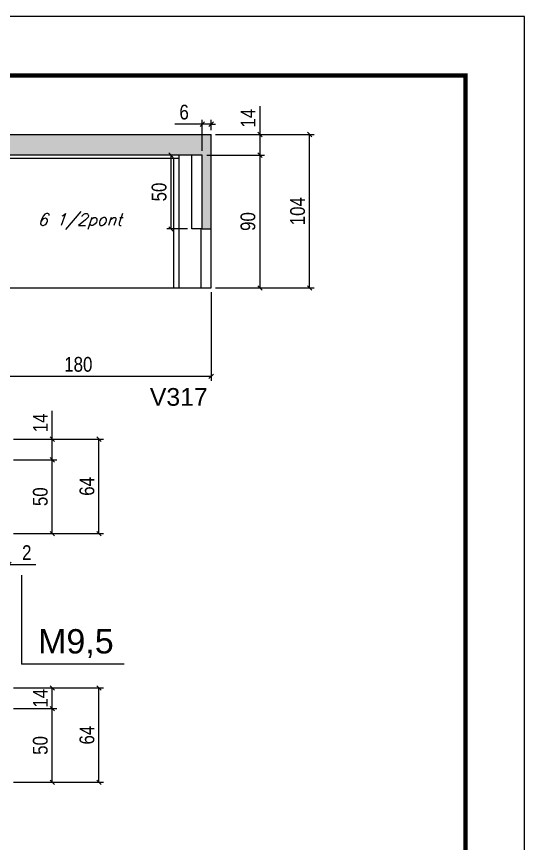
# Model space of a CAD drawing. Extents: x 13154 to 22413, y 1253 to 30260.
# Drawn here: x 14295 to 14639, y 21269 to 21829 of the extents above; entities that cross this region are included whole.
import ezdxf

# ---------------------------------------------------------------- set-up
doc = ezdxf.new("R2010")
doc.units = 0
doc.linetypes.add('DASHED', pattern=[0.75, 0.5, -0.25])
for name, color, linetype in [('5', 5, 'Continuous'), ('COTA', 241, 'Continuous'), ('NOMENCLATURA', 7, 'Continuous'), ('Painéis', 200, 'Continuous'), ('SARR_2.2x7', 40, 'Continuous'), ('SARR_3.5x7', 81, 'Continuous'), ('texto', 7, 'Continuous')]:
    doc.layers.add(name, color=color, linetype=linetype)
doc.layers.add('Folhas', color=255, linetype='Continuous', lineweight=9)
doc.layers.add('SARRAFO DE PRESSAO', color=251, linetype='DASHED', lineweight=9)
doc.styles.add('COTA TECNICA', font='techl___.ttf', dxfattribs={"height": 10})
doc.styles.add('Romans', font='romans.shx')
doc.styles.get("Standard").update_dxf_attribs({"font": 'arial.ttf'})
doc.dimstyles.new('PAINEL', dxfattribs={"dimtxt": 10, "dimasz": 3, "dimexe": 3, "dimexo": 3, "dimgap": 3, "dimtad": 1, "dimdec": 1, "dimzin": 12, "dimdsep": 46, "dimtxsty": 'COTA TECNICA', "dimblk1": 'OBLIQUE', "dimblk2": 'OBLIQUE', "dimsah": 1, "dimcen": 0.9, "dimclrd": 4, "dimclre": 4, "dimclrt": 240, "dimadec": 1, "dimazin": 3, "dimtfac": 1, "dimtdec": 1, "dimtmove": 0, "dimatfit": 3, "dimfxl": 1, "dimtolj": 1, "dimtzin": 12, "dimarcsym": 0})

# ---------------------------------------------------------------- blocks, each defined once
blk = doc.blocks.new('9999999999')
at = {"layer": 'Folhas'}
blk.add_lwpolyline([(98138.98, 34190.21), (99623.98, 34190.21), (99623.98, 35240.21), (98138.98, 35240.21)], close=True, dxfattribs=at)
at = {"layer": 'Folhas', "color": 30, "const_width": 3}
blk.add_lwpolyline([(98213.98, 34230.21), (99583.98, 34230.21), (99583.98, 35200.21), (98213.98, 35200.21)], close=True, dxfattribs=at)
blk = doc.blocks.new('_Oblique')
at = {"color": 0, "linetype": 'ByBlock', "lineweight": -2}
blk.add_line((-0.5, -0.5), (0.5, 0.5), dxfattribs=at)
blk = doc.blocks.new('*D803')
at = {"layer": 'COTA', "color": 4, "linetype": 'ByBlock', "lineweight": -2, "transparency": 16777216}
for p, q in [((14293.13, 21542.62), (14354.12, 21542.62)), ((14351.12, 21478.62), (14351.12, 21542.62)), ((14293.13, 21478.62), (14354.12, 21478.62))]:
    blk.add_line(p, q, dxfattribs=at)
at = {"layer": 'Defpoints', "color": 0, "linetype": 'ByBlock', "transparency": 16777216}
for p in [(14290.13, 21542.62), (14351.12, 21542.62), (14290.13, 21478.62)]:
    blk.add_point(p, dxfattribs=at)
at = {"layer": 'COTA', "color": 4, "linetype": 'ByBlock', "lineweight": -2, "transparency": 16777216, "xscale": 3, "yscale": 3, "zscale": 3}
for p, rotation in [((14351.12, 21542.62), 90), ((14351.12, 21478.62), 270)]:
    blk.add_blockref('_Oblique', p, dxfattribs=dict(at, rotation=rotation))
at = {"layer": 'COTA', "color": 240, "linetype": 'ByBlock', "transparency": 16777216, "insert": (14343.01, 21510.62), "char_height": 10, "attachment_point": 5, "rotation": 90, "style": 'COTA TECNICA'}
blk.add_mtext('\\A1;64', dxfattribs=at)
blk = doc.blocks.new('*D804')
at = {"layer": 'COTA', "color": 4, "linetype": 'ByBlock', "lineweight": -2, "transparency": 16777216}
for p, q in [((14293.13, 21528.62), (14322.52, 21528.62)), ((14319.52, 21478.62), (14319.52, 21528.62)), ((14293.13, 21478.62), (14322.52, 21478.62))]:
    blk.add_line(p, q, dxfattribs=at)
at = {"layer": 'Defpoints', "color": 0, "linetype": 'ByBlock', "transparency": 16777216}
for p in [(14290.13, 21528.62), (14319.52, 21528.62), (14290.13, 21478.62)]:
    blk.add_point(p, dxfattribs=at)
at = {"layer": 'COTA', "color": 4, "linetype": 'ByBlock', "lineweight": -2, "transparency": 16777216, "xscale": 3, "yscale": 3, "zscale": 3}
for p, rotation in [((14319.52, 21528.62), 90), ((14319.52, 21478.62), 270)]:
    blk.add_blockref('_Oblique', p, dxfattribs=dict(at, rotation=rotation))
at = {"layer": 'COTA', "color": 240, "linetype": 'ByBlock', "transparency": 16777216, "insert": (14311.41, 21503.62), "char_height": 10, "attachment_point": 5, "rotation": 90, "style": 'COTA TECNICA'}
blk.add_mtext('\\A1;50', dxfattribs=at)
blk = doc.blocks.new('*D805')
at = {"layer": 'COTA', "color": 4, "linetype": 'ByBlock', "lineweight": -2, "transparency": 16777216}
for p, q in [((14319.52, 21542.62), (14319.52, 21561.73)), ((14293.13, 21542.62), (14322.52, 21542.62)), ((14319.52, 21528.62), (14319.52, 21542.62)), ((14293.13, 21528.62), (14322.52, 21528.62))]:
    blk.add_line(p, q, dxfattribs=at)
at = {"layer": 'Defpoints', "color": 0, "linetype": 'ByBlock', "transparency": 16777216}
for p in [(14290.13, 21542.62), (14319.52, 21542.62), (14290.13, 21528.62)]:
    blk.add_point(p, dxfattribs=at)
at = {"layer": 'COTA', "color": 4, "linetype": 'ByBlock', "lineweight": -2, "transparency": 16777216, "xscale": 3, "yscale": 3, "zscale": 3}
for p, rotation in [((14319.52, 21542.62), 90), ((14319.52, 21528.62), 270)]:
    blk.add_blockref('_Oblique', p, dxfattribs=dict(at, rotation=rotation))
at = {"layer": 'COTA', "color": 240, "linetype": 'ByBlock', "transparency": 16777216, "insert": (14311.45, 21553.68), "char_height": 10, "attachment_point": 5, "rotation": 90, "style": 'COTA TECNICA'}
blk.add_mtext('\\A1;14', dxfattribs=at)
blk = doc.blocks.new('*D806')
at = {"layer": 'COTA', "color": 4, "linetype": 'ByBlock', "lineweight": -2, "transparency": 16777216}
for p, q in [((14288.13, 21475.62), (14288.13, 21454.71)), ((14290.13, 21475.62), (14290.13, 21454.71)), ((14288.13, 21457.71), (14285.13, 21457.71)), ((14288.13, 21457.71), (14290.13, 21457.71)), ((14290.13, 21457.71), (14308.24, 21457.71))]:
    blk.add_line(p, q, dxfattribs=at)
at = {"layer": 'Defpoints', "color": 0, "linetype": 'ByBlock', "transparency": 16777216}
for p in [(14288.13, 21478.62), (14290.13, 21478.62), (14290.13, 21457.71)]:
    blk.add_point(p, dxfattribs=at)
at = {"layer": 'COTA', "color": 4, "linetype": 'ByBlock', "lineweight": -2, "transparency": 16777216, "xscale": 3, "yscale": 3, "zscale": 3}
blk.add_blockref('_Oblique', (14288.13, 21457.71), dxfattribs=at)
at = {"layer": 'COTA', "color": 4, "linetype": 'ByBlock', "lineweight": -2, "transparency": 16777216, "xscale": 3, "yscale": 3, "zscale": 3, "rotation": 180}
blk.add_blockref('_Oblique', (14290.13, 21457.71), dxfattribs=at)
at = {"layer": 'COTA', "color": 240, "linetype": 'ByBlock', "transparency": 16777216, "insert": (14302.19, 21465.71), "char_height": 10, "attachment_point": 5, "style": 'COTA TECNICA'}
blk.add_mtext('\\A1;2', dxfattribs=at)
blk = doc.blocks.new('*D746')
at = {"layer": 'COTA', "color": 4, "linetype": 'ByBlock', "lineweight": -2, "transparency": 16777216}
for p, q in [((14247.13, 21642.18), (14247.13, 21582.18)), ((14427.13, 21642.18), (14427.13, 21582.18)), ((14427.13, 21585.18), (14247.13, 21585.18))]:
    blk.add_line(p, q, dxfattribs=at)
at = {"layer": 'Defpoints', "color": 0, "linetype": 'ByBlock', "transparency": 16777216}
for p in [(14247.13, 21645.18), (14427.13, 21645.18), (14247.13, 21585.18)]:
    blk.add_point(p, dxfattribs=at)
at = {"layer": 'COTA', "color": 4, "linetype": 'ByBlock', "lineweight": -2, "transparency": 16777216, "xscale": 3, "yscale": 3, "zscale": 3, "rotation": 180}
blk.add_blockref('_Oblique', (14247.13, 21585.18), dxfattribs=at)
at = {"layer": 'COTA', "color": 4, "linetype": 'ByBlock', "lineweight": -2, "transparency": 16777216, "xscale": 3, "yscale": 3, "zscale": 3}
blk.add_blockref('_Oblique', (14427.13, 21585.18), dxfattribs=at)
at = {"layer": 'COTA', "color": 240, "linetype": 'ByBlock', "transparency": 16777216, "insert": (14337.13, 21593.3), "char_height": 10, "attachment_point": 5, "style": 'COTA TECNICA'}
blk.add_mtext('\\A1;180', dxfattribs=at)
blk = doc.blocks.new('*D749')
at = {"layer": 'COTA', "color": 4, "linetype": 'ByBlock', "lineweight": -2, "transparency": 16777216}
for p, q in [((14424.13, 21735.18), (14463.22, 21735.18)), ((14460.22, 21645.18), (14460.22, 21735.18)), ((14430.13, 21645.18), (14463.22, 21645.18))]:
    blk.add_line(p, q, dxfattribs=at)
at = {"layer": 'Defpoints', "color": 0, "linetype": 'ByBlock', "transparency": 16777216}
for p in [(14421.13, 21735.18), (14460.22, 21735.18), (14427.13, 21645.18)]:
    blk.add_point(p, dxfattribs=at)
at = {"layer": 'COTA', "color": 4, "linetype": 'ByBlock', "lineweight": -2, "transparency": 16777216, "xscale": 3, "yscale": 3, "zscale": 3}
for p, rotation in [((14460.22, 21735.18), 90), ((14460.22, 21645.18), 270)]:
    blk.add_blockref('_Oblique', p, dxfattribs=dict(at, rotation=rotation))
at = {"layer": 'COTA', "color": 240, "linetype": 'ByBlock', "transparency": 16777216, "insert": (14452.09, 21690.18), "char_height": 10, "attachment_point": 5, "rotation": 90, "style": 'COTA TECNICA'}
blk.add_mtext('\\A1;90', dxfattribs=at)
blk = doc.blocks.new('*D750')
at = {"layer": 'COTA', "color": 4, "linetype": 'ByBlock', "lineweight": -2, "transparency": 16777216}
for p, q in [((14430.13, 21749.18), (14496.82, 21749.18)), ((14493.82, 21645.18), (14493.82, 21749.18)), ((14430.13, 21645.18), (14496.82, 21645.18))]:
    blk.add_line(p, q, dxfattribs=at)
at = {"layer": 'Defpoints', "color": 0, "linetype": 'ByBlock', "transparency": 16777216}
for p in [(14427.13, 21749.18), (14493.82, 21749.18), (14427.13, 21645.18)]:
    blk.add_point(p, dxfattribs=at)
at = {"layer": 'COTA', "color": 4, "linetype": 'ByBlock', "lineweight": -2, "transparency": 16777216, "xscale": 3, "yscale": 3, "zscale": 3}
for p, rotation in [((14493.82, 21749.18), 90), ((14493.82, 21645.18), 270)]:
    blk.add_blockref('_Oblique', p, dxfattribs=dict(at, rotation=rotation))
at = {"layer": 'COTA', "color": 240, "linetype": 'ByBlock', "transparency": 16777216, "insert": (14485.72, 21697.18), "char_height": 10, "attachment_point": 5, "rotation": 90, "style": 'COTA TECNICA'}
blk.add_mtext('\\A1;104', dxfattribs=at)
blk = doc.blocks.new('*D751')
at = {"layer": 'COTA', "color": 4, "linetype": 'ByBlock', "lineweight": -2, "transparency": 16777216}
for p, q in [((14421.13, 21738.18), (14421.13, 21759.19)), ((14427.13, 21752.18), (14427.13, 21759.19)), ((14421.13, 21756.19), (14402.47, 21756.19)), ((14427.13, 21756.19), (14421.13, 21756.19)), ((14427.13, 21756.19), (14430.13, 21756.19))]:
    blk.add_line(p, q, dxfattribs=at)
at = {"layer": 'Defpoints', "color": 0, "linetype": 'ByBlock', "transparency": 16777216}
for p in [(14421.13, 21756.19), (14427.13, 21749.18), (14421.13, 21735.18)]:
    blk.add_point(p, dxfattribs=at)
at = {"layer": 'COTA', "color": 4, "linetype": 'ByBlock', "lineweight": -2, "transparency": 16777216, "xscale": 3, "yscale": 3, "zscale": 3}
blk.add_blockref('_Oblique', (14421.13, 21756.19), dxfattribs=at)
at = {"layer": 'COTA', "color": 4, "linetype": 'ByBlock', "lineweight": -2, "transparency": 16777216, "xscale": 3, "yscale": 3, "zscale": 3, "rotation": 180}
blk.add_blockref('_Oblique', (14427.13, 21756.19), dxfattribs=at)
at = {"layer": 'COTA', "color": 240, "linetype": 'ByBlock', "transparency": 16777216, "insert": (14408.8, 21764.29), "char_height": 10, "attachment_point": 5, "style": 'COTA TECNICA'}
blk.add_mtext('\\A1;6', dxfattribs=at)
blk = doc.blocks.new('*D752')
at = {"layer": 'COTA', "color": 4, "linetype": 'ByBlock', "lineweight": -2, "transparency": 16777216}
for p, q in [((14402.13, 21735.18), (14397, 21735.18)), ((14400, 21685.18), (14400, 21735.18)), ((14411.13, 21685.18), (14397, 21685.18))]:
    blk.add_line(p, q, dxfattribs=at)
at = {"layer": 'Defpoints', "color": 0, "linetype": 'ByBlock', "transparency": 16777216}
for p in [(14400, 21735.18), (14405.13, 21735.18), (14414.13, 21685.18)]:
    blk.add_point(p, dxfattribs=at)
at = {"layer": 'COTA', "color": 4, "linetype": 'ByBlock', "lineweight": -2, "transparency": 16777216, "xscale": 3, "yscale": 3, "zscale": 3}
for p, rotation in [((14400, 21735.18), 90), ((14400, 21685.18), 270)]:
    blk.add_blockref('_Oblique', p, dxfattribs=dict(at, rotation=rotation))
at = {"layer": 'COTA', "color": 240, "linetype": 'ByBlock', "transparency": 16777216, "insert": (14391.89, 21710.18), "char_height": 10, "attachment_point": 5, "rotation": 90, "style": 'COTA TECNICA'}
blk.add_mtext('\\A1;50', dxfattribs=at)
blk = doc.blocks.new('*D46')
at = {"layer": 'COTA', "color": 4, "linetype": 'ByBlock', "lineweight": -2, "transparency": 16777216}
for p, q in [((14293.13, 21373.99), (14354.12, 21373.99)), ((14351.12, 21309.99), (14351.12, 21373.99)), ((14293.13, 21309.99), (14354.12, 21309.99))]:
    blk.add_line(p, q, dxfattribs=at)
at = {"layer": 'Defpoints', "color": 0, "linetype": 'ByBlock', "transparency": 16777216}
for p in [(14290.13, 21373.99), (14351.12, 21373.99), (14290.13, 21309.99)]:
    blk.add_point(p, dxfattribs=at)
at = {"layer": 'COTA', "color": 4, "linetype": 'ByBlock', "lineweight": -2, "transparency": 16777216, "xscale": 3, "yscale": 3, "zscale": 3}
for p, rotation in [((14351.12, 21373.99), 90), ((14351.12, 21309.99), 270)]:
    blk.add_blockref('_Oblique', p, dxfattribs=dict(at, rotation=rotation))
at = {"layer": 'COTA', "color": 240, "linetype": 'ByBlock', "transparency": 16777216, "insert": (14343.01, 21341.99), "char_height": 10, "attachment_point": 5, "rotation": 90, "style": 'COTA TECNICA'}
blk.add_mtext('\\A1;64', dxfattribs=at)
blk = doc.blocks.new('*D47')
at = {"layer": 'COTA', "color": 4, "linetype": 'ByBlock', "lineweight": -2, "transparency": 16777216}
for p, q in [((14293.13, 21359.99), (14322.52, 21359.99)), ((14319.52, 21309.99), (14319.52, 21359.99)), ((14293.13, 21309.99), (14322.52, 21309.99))]:
    blk.add_line(p, q, dxfattribs=at)
at = {"layer": 'Defpoints', "color": 0, "linetype": 'ByBlock', "transparency": 16777216}
for p in [(14290.13, 21359.99), (14319.52, 21359.99), (14290.13, 21309.99)]:
    blk.add_point(p, dxfattribs=at)
at = {"layer": 'COTA', "color": 4, "linetype": 'ByBlock', "lineweight": -2, "transparency": 16777216, "xscale": 3, "yscale": 3, "zscale": 3}
for p, rotation in [((14319.52, 21359.99), 90), ((14319.52, 21309.99), 270)]:
    blk.add_blockref('_Oblique', p, dxfattribs=dict(at, rotation=rotation))
at = {"layer": 'COTA', "color": 240, "linetype": 'ByBlock', "transparency": 16777216, "insert": (14311.41, 21334.99), "char_height": 10, "attachment_point": 5, "rotation": 90, "style": 'COTA TECNICA'}
blk.add_mtext('\\A1;50', dxfattribs=at)
blk = doc.blocks.new('*D48')
at = {"layer": 'COTA', "color": 4, "linetype": 'ByBlock', "lineweight": -2, "transparency": 16777216}
for p, q in [((14293.13, 21373.99), (14322.52, 21373.99)), ((14319.52, 21359.99), (14319.52, 21373.99)), ((14293.13, 21359.99), (14322.52, 21359.99))]:
    blk.add_line(p, q, dxfattribs=at)
at = {"layer": 'Defpoints', "color": 0, "linetype": 'ByBlock', "transparency": 16777216}
for p in [(14290.13, 21373.99), (14319.52, 21373.99), (14290.13, 21359.99)]:
    blk.add_point(p, dxfattribs=at)
at = {"layer": 'COTA', "color": 4, "linetype": 'ByBlock', "lineweight": -2, "transparency": 16777216, "xscale": 3, "yscale": 3, "zscale": 3}
for p, rotation in [((14319.52, 21373.99), 90), ((14319.52, 21359.99), 270)]:
    blk.add_blockref('_Oblique', p, dxfattribs=dict(at, rotation=rotation))
at = {"layer": 'COTA', "color": 240, "linetype": 'ByBlock', "transparency": 16777216, "insert": (14311.45, 21366.99), "char_height": 10, "attachment_point": 5, "rotation": 90, "style": 'COTA TECNICA'}
blk.add_mtext('\\A1;14', dxfattribs=at)
blk = doc.blocks.new('*D3299')
at = {"layer": 'COTA', "color": 4, "lineweight": -2, "transparency": 16777216}
for p, q in [((14460.22, 21749.18), (14460.22, 21768.29)), ((14430.13, 21749.18), (14463.22, 21749.18)), ((14460.22, 21735.18), (14460.22, 21749.18)), ((14424.13, 21735.18), (14463.22, 21735.18))]:
    blk.add_line(p, q, dxfattribs=at)
at = {"layer": 'Defpoints', "color": 0, "transparency": 16777216}
for p in [(14427.13, 21749.18), (14460.22, 21749.18), (14421.13, 21735.18)]:
    blk.add_point(p, dxfattribs=at)
at = {"layer": 'COTA', "color": 4, "lineweight": -2, "transparency": 16777216, "xscale": 3, "yscale": 3, "zscale": 3}
for p, rotation in [((14460.22, 21749.18), 90), ((14460.22, 21735.18), 270)]:
    blk.add_blockref('_Oblique', p, dxfattribs=dict(at, rotation=rotation))
at = {"layer": 'COTA', "color": 240, "transparency": 16777216, "insert": (14452.15, 21760.24), "char_height": 10, "attachment_point": 5, "rotation": 90, "style": 'COTA TECNICA'}
blk.add_mtext('\\A1;14', dxfattribs=at)

msp = doc.modelspace()

# ---------------------------------------------------------------- hatches: boundary and pattern name
at = {"layer": 'COTA', "linetype": 'ByBlock'}
h = msp.add_hatch(dxfattribs=at)
h.set_pattern_fill('AR-CONC', color=256, scale=0.03)
h.set_pattern_definition([(50, (-115866.6203, -5352.318), (5.46554007, -0.47817257), [0.5715, -6.2865]), (355, (-115866.62, -5352.318), (-1.05730264, 5.73170536), [0.4572, -5.02921753]), (100.4514447, (-115866.165, -5352.358), (4.40823741, 5.25353256), [0.48570026, -5.34270734]), (46.1842, (-115866.62, -5350.794), (8.13237123, -1.26126984), [0.85725, -9.42975]), (96.6355576, (-115865.9426, -5350.899), (7.122124, 7.42278374), [0.7285507, -8.01406824]), (351.184151, (-115866.62, -5350.794), (7.122124, 7.42278374), [0.685799, -7.54379196]), (21, (-115865.8583, -5351.175), (4.54843174, -3.06795595), [0.5715, -6.2865]), (326, (-115865.858, -5351.175), (1.85406085, 5.52563898), [0.4572, -5.0292]), (71.451445, (-115865.479, -5351.431), (6.40249258, 2.45768307), [0.48570026, -5.34269813]), (37.5, (-115866.6203, -5352.3181), (0.092658098, 2.536651166), [0, -4.96824, 0, -5.1054, 0, -5.04825]), (7.5, (-115866.6203, -5352.318), (2.004589875, 3.005417245), [0, -2.91084, 0, -4.85394, 0, -1.92405]), (327.5, (-115868.3195, -5352.3181), (4.067717855, -0.17186232), [0, -1.905, 0, -5.9436, 0, -7.8867]), (317.5, (-115869.0815, -5352.318), (4.44387544, 0.76279473), [0, -2.4765, 0, -3.94716, 0, -5.6007])])
h.paths.add_polyline_path([(14217.13, 21645.18), (14247.13, 21645.18), (14247.13, 21735.18), (14421.13, 21735.18), (14421.13, 21685.18), (14427.13, 21685.18), (14427.13, 21749.18), (13676.63, 21749.18), (13676.63, 21735.18), (14217.13, 21735.18)])

# ---------------------------------------------------------------- linework, layer by layer
for p, q in [((13676.63, 21749.18), (14427.13, 21749.18)), ((14427.13, 21685.18), (14427.13, 21749.18)), ((14421.13, 21685.18), (14414.13, 21685.18))]:
    msp.add_line(p, q, dxfattribs=at)
at = {"layer": 'NOMENCLATURA', "linetype": 'Continuous'}
for p in [(14298.71, 21450.49), (14368.08, 21390.15)]:
    msp.add_line(p, (14298.71, 21390.15), dxfattribs=at)
at = {"layer": 'Painéis', "linetype": 'Continuous'}
for p, q in [((14421.13, 21735.18), (14247.13, 21735.18)), ((14421.13, 21685.18), (14421.13, 21735.18)), ((14421.13, 21685.18), (14427.13, 21685.18)), ((14427.13, 21645.18), (14427.13, 21685.18)), ((14247.13, 21645.18), (14427.13, 21645.18))]:
    msp.add_line(p, q, dxfattribs=at)
at = {"layer": 'SARR_2.2x7', "linetype": 'Continuous'}
for p, q in [((14414.13, 21685.18), (14414.13, 21735.18)), ((14405.13, 21732.98), (14264.13, 21732.98)), ((14420.13, 21685.18), (14420.13, 21645.18))]:
    msp.add_line(p, q, dxfattribs=at)
at = {"layer": 'SARR_3.5x7'}
for p, q in [((14405.13, 21735.18), (14405.13, 21645.18)), ((14401.63, 21732.98), (14401.63, 21645.18))]:
    msp.add_line(p, q, dxfattribs=at)

# ---------------------------------------------------------------- block references
at = {"layer": 'SARRAFO DE PRESSAO', "color": 6, "linetype": 'ByBlock'}
msp.add_blockref('9999999999', (-84984.6, -13411.06), dxfattribs=at)

# ---------------------------------------------------------------- texts
at = {"layer": '5', "linetype": 'Continuous'}
msp.add_text('V317', height=12, rotation=0, dxfattribs=at).set_placement((14385.61, 21565.28))
at = {"layer": 'NOMENCLATURA', "linetype": 'Continuous'}
msp.add_text('M9,5', height=16.5, dxfattribs=at).set_placement((14309.86, 21397.35))
at = {"layer": 'texto', "color": 2, "insert": (14338.13, 21690.18), "char_height": 8, "attachment_point": 5, "style": 'Romans'}
msp.add_mtext('{\\Q19;\\C256;6 1/2pont}', dxfattribs=at)

# ---------------------------------------------------------------- dimensions: what is measured, and where the dimension line sits
at = {"layer": 'COTA', "linetype": 'ByBlock'}
for base, p1, p2, picture, middle in [((14421.13, 21756.19), (14427.13, 21749.18), (14421.13, 21735.18), '*D751', (14408.8, 21764.29)), ((14247.13, 21585.18), (14427.13, 21645.18), (14247.13, 21645.18), '*D746', (14337.13, 21593.3)), ((14290.13, 21457.71), (14288.13, 21478.62), (14290.13, 21478.62), '*D806', (14302.19, 21465.71))]:
    dim = msp.add_linear_dim(base=base, p1=p1, p2=p2, dimstyle='PAINEL', dxfattribs=at)
    dim.commit()
    dim.dimension.update_dxf_attribs({"geometry": picture, "text_midpoint": middle})
at = {"layer": 'COTA'}
dim = msp.add_linear_dim(base=(14460.22, 21749.18), p1=(14421.13, 21735.18), p2=(14427.13, 21749.18), angle=90, dimstyle='PAINEL', dxfattribs=at)
dim.commit()
dim.dimension.update_dxf_attribs({"geometry": '*D3299', "text_midpoint": (14452.15, 21760.24)})
at = {"layer": 'COTA', "linetype": 'ByBlock'}
for base, p1, p2, picture, middle in [((14493.82, 21749.18), (14427.13, 21645.18), (14427.13, 21749.18), '*D750', (14485.72, 21697.18)), ((14400, 21735.18), (14414.13, 21685.18), (14405.13, 21735.18), '*D752', (14391.89, 21710.18)), ((14460.22, 21735.18), (14427.13, 21645.18), (14421.13, 21735.18), '*D749', (14452.09, 21690.18)), ((14319.52, 21542.62), (14290.13, 21528.62), (14290.13, 21542.62), '*D805', (14311.45, 21553.68)), ((14351.12, 21542.62), (14290.13, 21478.62), (14290.13, 21542.62), '*D803', (14343.01, 21510.62)), ((14319.52, 21528.62), (14290.13, 21478.62), (14290.13, 21528.62), '*D804', (14311.41, 21503.62)), ((14351.12, 21373.99), (14290.13, 21309.99), (14290.13, 21373.99), '*D46', (14343.01, 21341.99)), ((14319.52, 21359.99), (14290.13, 21309.99), (14290.13, 21359.99), '*D47', (14311.41, 21334.99))]:
    dim = msp.add_linear_dim(base=base, p1=p1, p2=p2, angle=90, dimstyle='PAINEL', dxfattribs=at)
    dim.commit()
    dim.dimension.update_dxf_attribs({"geometry": picture, "text_midpoint": middle})
dim = msp.add_linear_dim(base=(14319.52, 21373.99), p1=(14290.13, 21359.99), p2=(14290.13, 21373.99), angle=90, dimstyle='PAINEL', dxfattribs=at)
dim.commit()
dim.dimension.update_dxf_attribs({"geometry": '*D48', "text_midpoint": (14319.52, 21366.99), "dimtype": 160})

doc.saveas('drawing.dxf')
